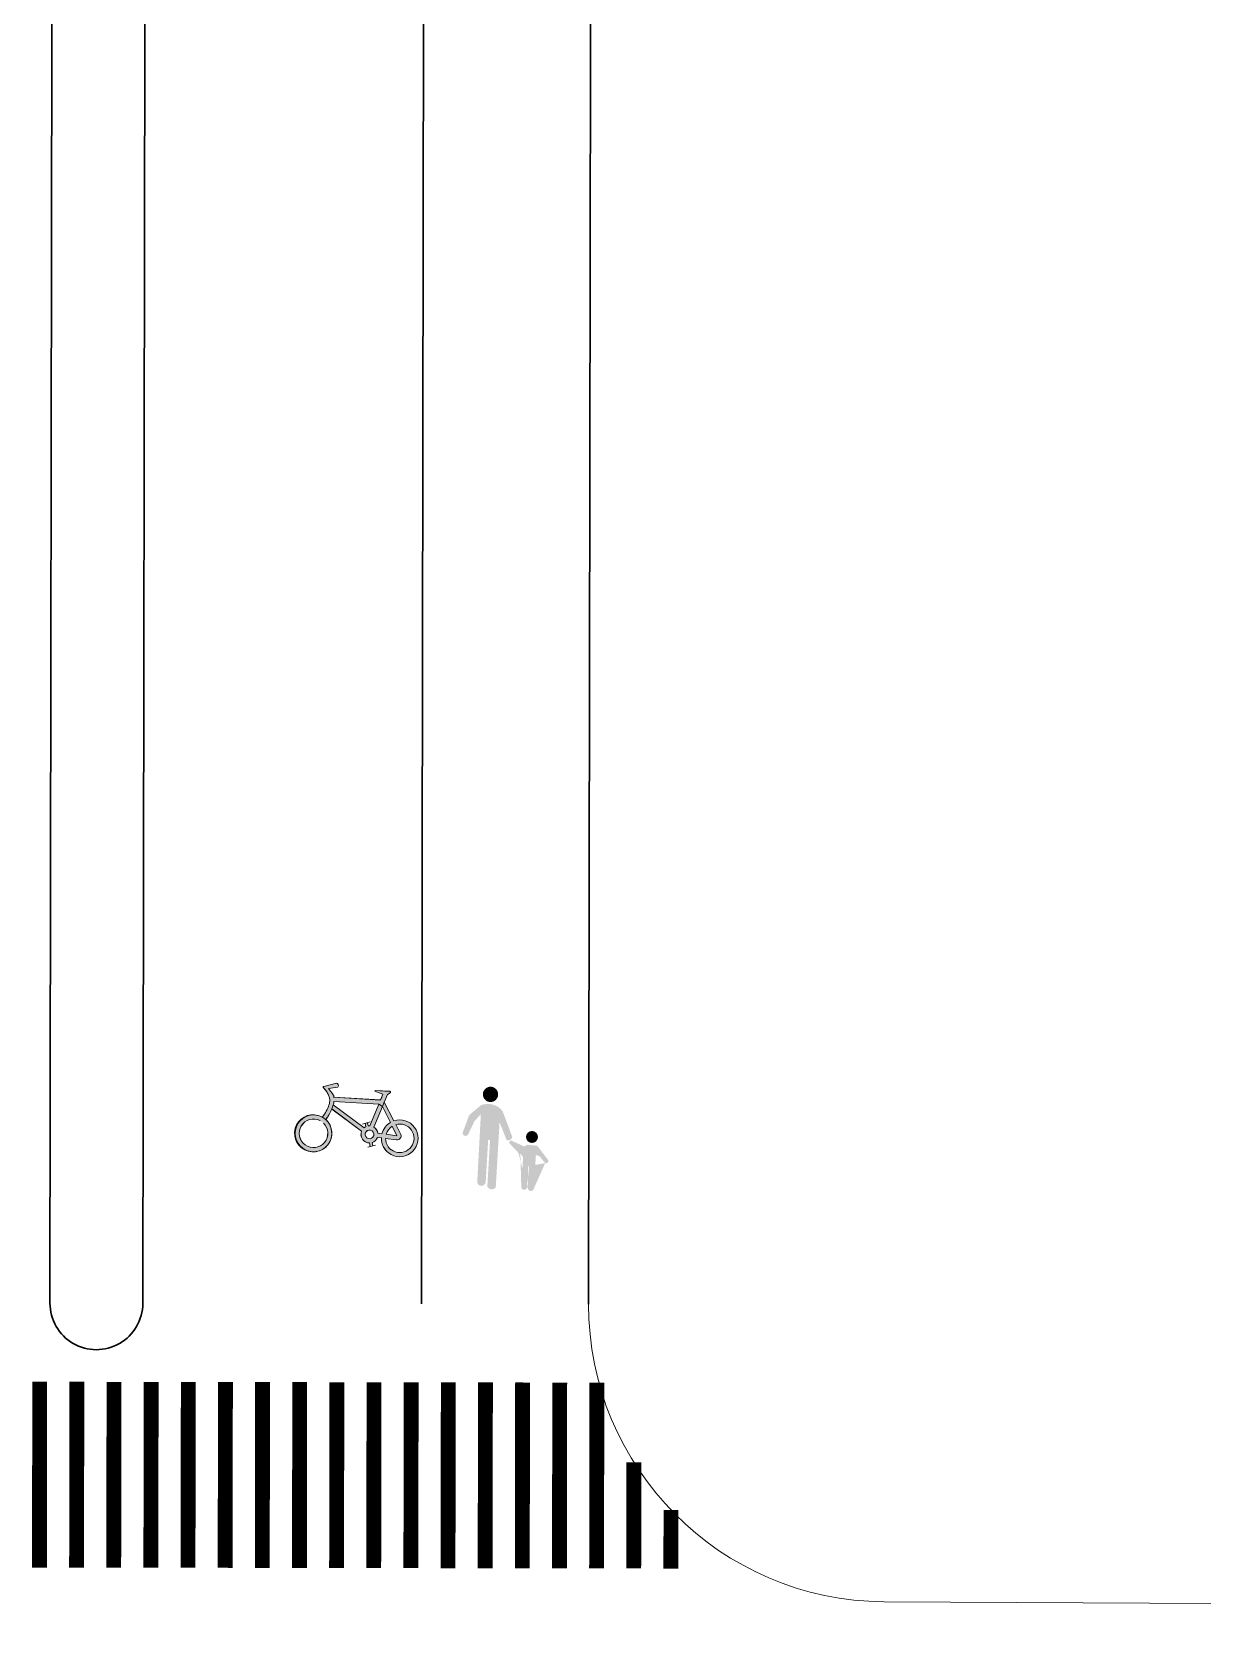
# Model space of a CAD drawing. Extents: x 0 to 531375, y 0 to 4335249.
# Drawn here: x 497987.35 to 498018.87, y 4326317.12 to 4326360.2 of the extents above; entities that cross this region are included whole.
import ezdxf

# ---------------------------------------------------------------- set-up
doc = ezdxf.new("R2010")
doc.units = 0
doc.layers.get('0').update_dxf_attribs({"lineweight": 15})
for name, color, linetype, lineweight in [('_平面辅助线', 7, 'Continuous', 15), ('DL', 7, 'Continuous', 15), ('PP-COM', 7, 'Continuous', 15), ('ZHUCIBX', 7, 'Continuous', 15), ('标线-z', 7, 'Continuous', 15), ('道路偏置线', 3, 'Continuous', 30)]:
    doc.layers.add(name, color=color, linetype=linetype, lineweight=lineweight)
doc.layers.get('标线-z').off()

# ---------------------------------------------------------------- blocks, each defined once
blk = doc.blocks.new('右侧人行道1')
at = {"layer": 'PP-COM'}
h = blk.add_hatch(color=255, dxfattribs=at)
edge = h.paths.add_edge_path()
edge.add_ellipse((573.1419118214397, 303.5700588300824), major_axis=(1.561422635737062, 1.545068723537879), ratio=0.9999999999509949, start_angle=136.8200537581089, end_angle=316.8200537581087)
edge.add_ellipse((573.1419118214397, 303.5700588300824), major_axis=(1.561422635738664, 1.545068723539463), ratio=0.9999999999444192, start_angle=316.820053757948, end_angle=496.8200537579478)
h = blk.add_hatch(color=255, dxfattribs=at)
edge = h.paths.add_edge_path()
edge.add_ellipse((573.0485790399833, 295.2825522646308), major_axis=(3.912730509424032, 3.871749643804657), ratio=0.9999999999462078, start_angle=0.04471768269429947, end_angle=70.52957133934947)
edge.add_line((570.7024331446738, 300.2620607465506), (567.549831988752, 297.1261666889949))
edge.add_line((567.5498319892213, 297.1261666864157), (566.1464191580598, 292.1255763510121))
edge.add_ellipse((566.9469366595148, 291.9100409671664), major_axis=(-0.5831156204960684, 0.5892876577098743), ratio=0.9999999999720036, start_angle=30.23237517636118, end_angle=201.8223368235909)
edge.add_line((567.7073225555941, 291.5797425210476), (569.2123901929599, 295.5513534526995))
edge.add_line((569.2123901927844, 295.5513534545898), (570.8672531856191, 297.6637939732955))
edge.add_line((570.8672531861813, 297.6637939810753), (571.4742114402733, 278.1633401835216))
edge.add_ellipse((572.6741216368973, 278.4092008247971), major_axis=(0.8706397768976826, 0.8615209347964986), ratio=0.9999999999308647, start_angle=146.8812109781232, end_angle=315.2216368555941)
edge.add_line((573.8989600017667, 278.4074908494949), (573.5797210941728, 290.4507184444121))
edge.add_line((573.5797210959718, 290.4507184326649), (574.1196130724493, 290.4650297563899))
edge.add_line((574.1196130728349, 290.4650297611952), (574.4722053014692, 277.1635544261496))
edge.add_ellipse((575.6951579013839, 277.8195380419493), major_axis=(0.9864595368698996, 0.9761276303861683), ratio=0.9999999999514988, start_angle=163.5104388180123, end_angle=285.8925286449175)
edge.add_line((576.9041010010988, 277.1380806639791), (576.4085659748162, 295.8320460851016))
edge.add_line((576.4085659747942, 295.832046084106), (578.8728190669643, 290.8785427375963))
edge.add_ellipse((579.2402300396934, 291.9604126960039), major_axis=(0.812150782891292, 0.8036445384627089), ratio=0.999999999943508, start_angle=206.5437629455698, end_angle=316.2898186451692)
edge.add_line((580.3826157702132, 291.9801176041365), (576.9582865717903, 299.1573544940271))
h = blk.add_hatch(color=255, dxfattribs=at)
edge = h.paths.add_edge_path()
edge.add_ellipse((586.0443326681852, 292.4000112041831), major_axis=(1.221727432702545, 1.208931394840369), ratio=0.9999999999447408, start_angle=91.8200537842194, end_angle=451.8200537842193)
edge = h.paths.add_edge_path()
edge.add_line((591.145115206018, 286.3124559670687), (587.7478391175982, 290.0201058090096))
edge.add_line((584.8952092044055, 290.0561859235168), (587.7478391161258, 290.0201058190352))
edge.add_line((582.9735784139484, 288.7207304239273), (584.895209205827, 290.05618591851))
edge.add_line((583.9456593263894, 287.9087693244219), (584.2149066877328, 277.7514633933661))
edge.add_line((583.1193559309468, 287.4400772824883), (583.9456593259283, 287.9087693417866))
edge.add_ellipse((586.9827889781445, 277.7940703332424), major_axis=(0.6172226394402183, 0.6107580188937201), ratio=0.9999999998607364, start_angle=134.463418824919, end_angle=321.7058201886941)
edge.add_ellipse((585.0164752854033, 277.9035949483514), major_axis=(-0.5738674989881192, 0.5799416486679637), ratio=0.9999999999752257, start_angle=56.04810715551682, end_angle=228.1670964856956)
edge.add_line((582.5576378349214, 287.5368843078613), (583.1193559311941, 287.4400772769092))
edge.add_line((585.9504763428121, 283.9966628402471), (586.1146876477997, 277.8018223277162))
edge.add_line((585.6710966713727, 283.989257119596), (585.9504763417262, 283.9966628473434))
edge.add_line((585.8323492137714, 277.9060354009271), (585.671096672705, 283.9892571103867))
edge.add_ellipse((590.6431435551494, 285.8714589104057), major_axis=(0.4749168984818652, 0.4699427492144477), ratio=0.9999999999525032, start_angle=208.2150104103339, end_angle=358.79148955401)
edge.add_line((587.5716758035122, 288.2282813563943), (590.4468367619147, 285.2328229493558))
edge.add_line((587.8497994551435, 277.736119017005), (587.5716758029048, 288.2282813542288))
edge.add_ellipse((580.2511532632633, 290.3248161971568), major_axis=(0.3945846537748218, 0.3904518823935916), ratio=0.9999999999377774, start_angle=359.6514482317546, end_angle=539.3071752738014)
edge.add_line((579.8090224405751, 289.977211304009), (582.5576378345894, 287.5368843039498))
edge.add_line((580.5705739529802, 290.7792786359787), (582.9735784157692, 288.7207304210953))
h = blk.add_hatch(color=255, dxfattribs=at)
edge = h.paths.add_edge_path()
edge.add_ellipse((586.0443326681852, 292.4000112041831), major_axis=(1.221727432698253, 1.208931394836123), ratio=0.999999999948, start_angle=136.8200537580371, end_angle=316.8200537580371)
edge.add_ellipse((586.0443326681852, 292.4000112041831), major_axis=(1.221727432699467, 1.208931394837322), ratio=0.9999999999396186, start_angle=316.8200537578091, end_angle=496.820053757809)
h = blk.add_hatch(color=255, dxfattribs=at)
edge = h.paths.add_edge_path()
edge.add_line((587.5716758035122, 288.2282813563943), (590.4468367619147, 285.2328229493558))
edge.add_ellipse((590.6431435551494, 285.8714589104057), major_axis=(0.4749168984844812, 0.4699427492170364), ratio=0.9999999999426537, start_angle=208.215010410569, end_angle=356.8090922013077)
edge.add_line((591.1434826003388, 286.3142377287149), (587.7478391192681, 290.0201058084273))
edge.add_line((587.7478391192852, 290.0201058015227), (584.8952092075651, 290.0561859060043))
edge.add_line((584.8952092044055, 290.0561859235168), (582.9735784125269, 288.7207304289341))
edge.add_line((582.9735784139484, 288.7207304239273), (580.5736682895432, 290.7766278547701))
edge.add_ellipse((580.2511532632633, 290.3248161971568), major_axis=(0.3945846537743379, 0.3904518823931134), ratio=0.9999999999412063, start_angle=9.781384492331426, end_angle=179.3071752737531)
edge.add_line((579.8518761992453, 289.9391640871763), (582.5576378335517, 287.5368843112588))
edge.add_line((582.5576378349214, 287.5368843078613), (583.1193559311941, 287.4400772769092))
edge.add_line((583.1193559309468, 287.4400772824883), (583.9456593259283, 287.9087693417866))
edge.add_line((583.9456593263894, 287.9087693244219), (584.2149066877328, 277.7514633933661))
edge.add_ellipse((585.0164752854033, 277.9035949483514), major_axis=(-0.5738674989941933, 0.5799416486741023), ratio=0.9999999999568876, start_angle=56.04810715600357, end_angle=225.4730110353126)
edge.add_line((585.8323492137714, 277.9060354009271), (585.671096672705, 283.9892571103867))
edge.add_line((585.6710966713727, 283.989257119596), (585.9504763417262, 283.9966628473434))
edge.add_line((585.9504763428121, 283.9966628402471), (586.1145564158887, 277.8067730266479))
edge.add_ellipse((586.9827889781445, 277.7940703332424), major_axis=(-0.6107580189571773, 0.6172226395043467), ratio=0.9999999996554096, start_angle=44.46341883877803, end_angle=221.9342873362031)
edge.add_line((587.8496152758597, 277.7430671975017), (587.5716758042417, 288.2282813521985))
blk = doc.blocks.new('A$C03D12931')
at = {"layer": 'PP-COM'}
h = blk.add_hatch(color=255, dxfattribs=at)
edge = h.paths.add_edge_path()
edge.add_line((0.4055694072158076, -1.140909157693386), (0.5921862616087309, -1.082998223602771))
edge.add_line((0.5921862605027856, -1.082998225465416), (0.6103068458032795, 0.5795214157551527))
edge.add_ellipse((0.5239105876535178, 0.9521241718903184), major_axis=(-0.3757147756773564, -0.0716626460032773), ratio=0.9999999999974936, start_angle=92.25590001938453, end_angle=204.9960943261492)
edge.add_line((0.8341531227342784, 1.175835364498198), (0.9424539285246282, 1.299472901970148))
edge.add_line((0.9424539278261364, 1.299472901970148), (0.8511245016707107, 1.373953510075807))
edge.add_line((0.8511245024274103, 1.37395351100713), (0.751134272722993, 1.259803430177271))
edge.add_ellipse((0.5239105876535178, 0.9521241718903184), major_axis=(-0.3757147756751966, -0.07166264600286541), ratio=0.9999999999879204, start_angle=222.755116558694, end_angle=275.0084843002246)
edge.add_line((0.4197204423253425, 1.320148005150258), (0.3354357869829982, 1.474194684065878))
edge.add_ellipse((-0.1336327170138247, 2.153913063928484), major_axis=(-0.8112338094274365, -0.1547321667242918), ratio=0.9999999999816912, start_angle=113.8105548902646, end_angle=404.0183807122602)
edge.add_line((-0.6094829752692023, 1.478925012052059), (-1.027114981377962, 0.6359713030979038))
edge.add_line((-1.027114980097394, 0.6359713030979038), (-0.8314635864808224, 0.6823830353096128))
edge.add_line((-0.8314635874703526, 0.6823830353096128), (-0.4595690765418113, 1.395093040540814))
edge.add_ellipse((-0.1336327170138247, 2.153913063928484), major_axis=(-0.8112338094326932, -0.1547321667252943), ratio=0.9999999999731574, start_angle=55.9562927491522, end_angle=100.8801546940061)
edge.add_line((0.1714426997350529, 1.386468390002846), (0.258433123701252, 1.227476390078663))
edge.add_ellipse((0.5239105876535178, 0.9521241718903184), major_axis=(-0.3757147756835907, -0.0716626460044665), ratio=0.9999999999733915, start_angle=303.1552716942518, end_angle=354.977652676934)
edge.add_line((0.1433646656223573, 0.9136283481493592), (-0.8314635875285603, 0.6823830353096128))
edge.add_line((-0.8314635874703526, 0.6823830353096128), (-0.8264276781701482, 0.4924420872703195))
edge.add_line((-0.8264276784611865, 0.4924420863389969), (0.2072187987505457, 0.7376400502398611))
edge.add_ellipse((0.5239105876535178, 0.9521241718903184), major_axis=(0.0716626461781044, -0.3757147759733431), ratio=0.9999999996352686, start_angle=-66.69031526717346, end_angle=-56.78627499015921)
edge.add_line((0.248829354881309, 0.6863659312948585), (0.148479928728193, 0.5718057872727514))
edge.add_line((0.148479929077439, 0.5718057872727514), (0.2398093552328646, 0.4973251791670919))
edge.add_line((0.2398093549418263, 0.4973251791670919), (0.3429976410698146, 0.615126200951636))
edge.add_ellipse((0.5239105876535178, 0.9521241718903184), major_axis=(-0.3757147756875558, -0.0716626460052228), ratio=0.9999999999415468, start_angle=50.97274725241373, end_angle=64.11469911328996)
edge.add_line((0.4243571341503412, 0.5828190986067057), (0.4055694073322229, -1.140909158624708))
edge = h.paths.add_edge_path(flags=16)
edge.add_ellipse((0.5239105876535178, 0.9521241718903184), major_axis=(-0.1930335021526936, -0.0368185986473438), ratio=0.9999999999812526, start_angle=111.8747212978694, end_angle=291.87472129786937, ccw=False)
edge.add_ellipse((0.5239105876535178, 0.9521241718903184), major_axis=(-0.1930335021526936, -0.0368185986473438), ratio=0.9999999999812526, start_angle=-68.12527870213057, end_angle=111.8747212978694, ccw=False)
edge = h.paths.add_edge_path(flags=16)
edge.add_line((-0.3732197766657919, 1.560575476847589), (-0.1538441374432296, 1.980993655510246))
edge.add_line((-0.1538441385491751, 1.980993655510246), (0.08130706677911809, 1.551208873279392))
edge.add_ellipse((-0.1336327170138247, 2.153913063928484), major_axis=(-0.6285525359139821, -0.1198881193704961), ratio=0.9999999999559858, start_angle=57.21265642210727, end_angle=98.82883116609162, ccw=False)
edge = h.paths.add_edge_path(flags=16)
edge.add_line((0.2455496796756051, 1.638479108922183), (0.008060451946221292, 2.072537084110081))
edge.add_ellipse((-0.1550902974558994, 1.983271253295242), major_axis=(-0.1826812735271268, -0.0348440473564037), ratio=0.9999999999658791, start_angle=197.8859978089623, end_angle=313.0465908782472)
edge.add_line((-0.3052512187277898, 2.092990227043628), (-0.5256365502136761, 1.648161694407463))
edge.add_ellipse((-0.1336327170138247, 2.153913063928484), major_axis=(-0.6285525359065788, -0.1198881193690839), ratio=0.9999999999727156, start_angle=115.5415965772655, end_angle=401.4223152025707, ccw=False)
h = blk.add_hatch(color=255, dxfattribs=at)
edge = h.paths.add_edge_path()
edge.add_line((-0.8264276784611865, 0.4924420863389969), (-0.831463587761391, 0.6823830343782902))
edge.add_line((-0.8314635874703526, 0.6823830353096128), (-1.027114981086924, 0.6359713030979038))
edge.add_line((-1.027114980097394, 0.6359713030979038), (-1.168737176456488, 0.6023761862888933))
edge.add_line((-1.168737177271395, 0.6023761853575706), (-1.401492406323086, 0.5471628122031689))
edge.add_line((-1.401492405449971, 0.5471628140658141), (-1.533720712992362, 0.6087821181863547))
edge.add_ellipse((-1.544070490286685, 0.5730561558157206), major_axis=(-0.0365362547081164, -0.006968809471794001), ratio=0.999999999757696, start_angle=243.0450404562571, end_angle=380.1522181130422)
edge.add_line((-1.575969157915096, 0.5539266690611839), (-1.219616964051965, 0.004416447132825851))
edge.add_line((-1.219616963295266, 0.0044164471328259), (-1.184804222546517, 0.0113528640940786))
edge.add_line((-1.184804222895763, 0.0113528640940786), (-1.292264413437806, 0.3819379424676299))
edge.add_line((-1.292264413204975, 0.3819379433989525), (-1.062341909273527, 0.4364793468266726))
edge.add_line((-1.062341909680981, 0.4364793468266726), (-1.018189162423368, 0.4469531057402492))
edge.add_line((-1.018189161783084, 0.4469531057402492), (0.1243197045405395, -1.334504035301506))
edge.add_line((0.1243197039584629, -1.334504035301506), (0.0743675429839641, -1.343474837951362))
edge.add_spline(control_points=[(0.074367543682456, -1.343474837951362), (0.0490554962307215, -1.42296437267214), (-0.0086322501883842, -1.530873238109052), (-0.055556685780175, -1.745116226375102)], knot_values=[0, 0, 0, 0, 0.9498031911716378, 0.9498031911716378, 0.9498031911716378, 0.9498031911716378], degree=3, periodic=0)
edge.add_line((-0.055556685780175, -1.745116226375102), (-0.3609351920313202, -1.447173234075307))
edge.add_ellipse((-0.3715778615442105, -1.554849720560014), major_axis=(-0.1062850819770544, -0.02027247981243031), ratio=0.9999999999809844, start_angle=253.5565508865596, end_angle=375.3871974203611)
edge.add_line((-0.4686740110046231, -1.602597284130752), (-0.01614500221330673, -1.967755910009145))
edge.add_ellipse((0.0072125668521039, -1.938809647224843), major_axis=(0.0069688094850335, -0.0365362547171785), ratio=0.9999999998261117, start_angle=-49.69976215579423, end_angle=65.3968470988403)
edge.add_line((0.0433331424719654, -1.947684682905673), (0.0976891213213094, -1.726460866630077))
edge.add_spline(control_points=[(0.0976891213213094, -1.726460866630077), (0.1263949403655715, -1.672764671966433), (0.1537385036353953, -1.621797285974025), (0.2129758656374179, -1.523361164145171), (0.2449125248822384, -1.477767809294164), (0.2966542811482213, -1.420770560391247), (0.315553878666833, -1.403151145204901), (0.3554125892696902, -1.372736408375203), (0.3785468499409035, -1.358308541588485), (0.4784341726335697, -1.306683556176722), (0.5751540838973597, -1.277164491824805), (0.7676618027035147, -1.236628869548439), (0.867373131972272, -1.225020067766308), (1.025888577045407, -1.214872693642973), (1.082570796483196, -1.212738126516342), (1.139945466828066, -1.211423525586724)], knot_values=[0, 0, 0, 0, 0.4726286188911207, 0.4726286188911207, 1.015463586551392, 1.015463586551392, 1.324452086248036, 1.324452086248036, 1.633440585944681, 1.633440585944681, 2.514542045315832, 2.514542045315832, 3.395643504686983, 3.395643504686983, 3.871236925519928, 3.871236925519928, 3.871236925519928, 3.871236925519928], degree=3, periodic=0)
edge.add_line((1.139945466828066, -1.211423525586724), (1.13799680856755, -1.025494662113487))
edge.add_spline(control_points=[(1.137996808451134, -1.025494662113487), (0.9547144583193584, -1.029555443674325), (0.7717135251732543, -1.041668076068162), (0.5921862605027856, -1.082998225465416)], knot_values=[2.402635567661366, 2.402635567661366, 2.402635567661366, 2.402635567661366, 3.87796497594497, 3.87796497594497, 3.87796497594497, 3.87796497594497], degree=3, periodic=0)
edge.add_line((0.5921862605027856, -1.082998225465416), (0.4055694061098621, -1.140909159556031))
edge.add_spline(control_points=[(0.4055694072158076, -1.140909157693386), (0.3563963237102143, -1.160066960379481), (0.3090198992867954, -1.182783113792538), (0.2655877815559506, -1.210283201187849)], knot_values=[1.467067437783476, 1.467067437783476, 1.467067437783476, 1.467067437783476, 1.88578318174895, 1.88578318174895, 1.88578318174895, 1.88578318174895], degree=3, periodic=0)
edge.add_line((0.2655877815559506, -1.210283201187849), (-0.8264276785193942, 0.4924420872703195))
h = blk.add_hatch(color=255, dxfattribs=at)
edge = h.paths.add_edge_path()
edge.add_ellipse((1.967163057706784, -1.12153748050332), major_axis=(-0.8197489857493775, -0.1563563244788398), ratio=0.9999999999714438, start_angle=111.8747212976263, end_angle=291.8747212976263)
edge.add_ellipse((1.967163057706784, -1.12153748050332), major_axis=(-0.8197489857487839, -0.1563563244787268), ratio=0.9999999999759115, start_angle=291.8747212979723, end_angle=342.6940796028573)
edge.add_line((1.138012186915148, -1.02696194127202), (1.139945467002689, -1.211423525586724))
edge.add_spline(control_points=[(1.139945466828066, -1.211423525586724), (1.139129120507277, -1.211442230269312), (1.138312913593836, -1.211461101658642), (1.137496849289163, -1.211480139754712)], knot_values=[3.864470019344214, 3.864470019344214, 3.864470019344214, 3.864470019344214, 3.871236925519928, 3.871236925519928, 3.871236925519928, 3.871236925519928], degree=3, periodic=0)
edge.add_ellipse((1.967163057706784, -1.12153748050332), major_axis=(-0.8197489857514781, -0.1563563244792407), ratio=0.9999999999695924, start_angle=355.3884645669573, end_angle=471.8747212975895)
edge = h.paths.add_edge_path(flags=16)
edge.add_line((1.327353309083264, -1.208842722699046), (1.32561717898352, -1.022683029994368))
edge.add_ellipse((1.959534993686247, -1.10985903814435), major_axis=(0.1198881196387261, -0.6285525362820323), ratio=0.9999999996620335, start_angle=-91.89988684076047, end_angle=251.37112358768542, ccw=False)
at = {"layer": 'PP-COM', "color": 255}
for p, q in [((-1.027114980330225, 0.6359713030979038), (-0.6094829756184481, 1.478925012052059)), ((-1.026012627291493, 0.6364814639091492), (-0.6086399070336485, 1.47891182731837)), ((-0.1538441387820058, 1.980993654578924), (0.0813070672447793, 1.551208873279392)), ((-0.1532839526771568, 1.980668761767446), (0.0817212591064163, 1.5511508109048)), ((0.008060451829806, 2.072537084110081), (0.2455496794427745, 1.638479108922183)), ((0.008520120230969, 2.072155356407165), (0.2458619028329849, 1.63836686592549)), ((0.3354357870412059, 1.474194684065878), (0.4197204421507195, 1.320148005150258)), ((0.3356922037783079, 1.474184435792267), (0.4199245313648135, 1.320233396254479)), ((1.031471180845983, 1.226877907291054), (0.7484472618671135, 1.457688441500067)), ((1.031647005176637, 1.226734519936144), (0.7484472618671135, 1.457688441500067)), ((-0.8314635877031832, 0.6823830343782902), (-0.4595690762507729, 1.395093040540814)), ((-0.8314635877031832, 0.6823830343782902), (0.1433646652731113, 0.9136283481493592)), ((-0.8304827022366225, 0.6828643828630448), (-0.4588190817157738, 1.395131902769207)), ((-0.8304827022366225, 0.6828643828630448), (0.1437403301824816, 0.9139661267399788)), ((-0.8264276786358095, 0.4924420863389969), (0.2072187989251688, 0.7376400511711836)), ((-0.825449920783285, 0.4930413579568267), (0.2075548202265054, 0.7380870925262571)), ((0.1714426995604299, 1.386468390002846), (0.258433124225121, 1.227476391009986)), ((0.1718009326141328, 1.386512607336044), (0.2587373481946997, 1.227619316428899)), ((0.7511326034436934, 1.259926285594701), (0.8510607551434077, 1.374005497433245)), ((0.7511342724319549, 1.259803429245948), (0.8511245022527874, 1.37395351100713)), ((0.8340999116771854, 1.176010352559387), (0.9423334791790692, 1.299571129493415)), ((0.8341531225596553, 1.175835364498198), (0.9424539276515131, 1.299472901970148)), ((-1.219616963469889, 0.0044164471328259), (-1.575969158089719, 0.5539266690611839)), ((-1.218395095143932, 0.0053187077865005), (-1.574526047916151, 0.5544877676293254)), ((-1.533720714331138, 0.6087821172550321), (-1.401492405624594, 0.5471628140658141)), ((-1.532303833926562, 0.609309159219265), (-1.400157619966194, 0.5477281110361218)), ((-1.401492405624594, 0.5471628140658141), (-1.168737177562434, 0.6023761853575706)), ((-1.400157619966194, 0.5477281110361218), (-1.167546897195279, 0.6029072040691972)), ((-1.292264413437806, 0.3819379433989525), (-1.062341909913811, 0.4364793468266726)), ((-1.184804223245009, 0.0113528640940786), (-1.292264413437806, 0.3819379433989525)), ((-1.290997442149091, 0.3826058199629187), (-1.061217684298753, 0.437113362364471)), ((-1.183603967365343, 0.0122508192434907), (-1.290997442149091, 0.3826058199629187)), ((-1.219616963469889, 0.0044164471328259), (-1.184804223245009, 0.0113528640940786)), ((-1.218395095143932, 0.0053187077865005), (-1.183603967365343, 0.0122508192434907)), ((-1.168737177562434, 0.6023761853575706), (-1.027114980330225, 0.6359713030979038)), ((-1.167546897195279, 0.6029072040691972), (-1.026012627291493, 0.6364814639091492)), ((-1.144768834696151, 0.4169263225048781), (-1.018189162015914, 0.4469531057402492)), ((-1.143593434069771, 0.4175724787637592), (-1.017092349298764, 0.4475806178525091)), ((-0.8314635877031832, 0.6823830343782902), (-1.027114980330225, 0.6359713030979038)), ((0.1243197037256323, -1.334504035301506), (-1.018189162015914, 0.4469531057402492)), ((0.1247071926482022, -1.332770507782697), (-1.017092349298764, 0.4475806178525091)), ((-0.8314635877031832, 0.6823830343782902), (-0.8264276786358095, 0.4924420863389969)), ((0.2656715293414891, -1.210413785651326), (-0.8264276786358095, 0.4924420863389969)), ((0.2659712604363449, -1.208757298998534), (-0.825449920783285, 0.4930413579568267)), ((0.3318537821178324, 0.4222614746540785), (0.0486540394485928, 0.6532153971493245)), ((0.3321124240756035, 0.4229043181985617), (0.0490885055623949, 0.6537148524075747)), ((0.148479928902816, 0.5718057872727514), (0.248829354706686, 0.6863659312948585)), ((0.1488524172455072, 0.572355785407126), (0.2491395414690487, 0.6868448052555323)), ((0.2398093547089957, 0.4973251791670919), (0.3429976408369839, 0.615126200951636)), ((0.2401251423289068, 0.4979214193299413), (0.3432493637665175, 0.6156493043527007)), ((0.405569406982977, -1.140909158624708), (0.4243571339175105, 0.5828190986067057)), ((0.4057822821778246, -1.139295822940766), (0.4245583448791877, 0.5833622608333826)), ((0.5921862602117473, -1.082998225465416), (0.6103068470256403, 0.5795214166864753)), ((0.5922832753276454, -1.08142084442079), (0.6103926111245528, 0.5800666240975261)), ((0.07436754350783299, -1.343474837951362), (0.1243197037256323, -1.334504035301506)), ((0.0747860438423231, -1.341735742054879), (0.1247071926482022, -1.332770507782697)), ((0.405569406982977, -1.140909158624708), (0.5921862602117473, -1.082998225465416)), ((-0.016145003202837, -1.96775591187179), (-0.4686740112956614, -1.602597285062074)), ((-0.0156703074462712, -1.965629229322075), (-0.4679183630505577, -1.60069731157273)), ((-0.0555566860130057, -1.745116226375102), (-0.3609351926716044, -1.44717323500663)), ((-0.0550575219094753, -1.743127770721912), (-0.3602464347495697, -1.445369756780564)), ((0.0976891210884787, -1.726460866630077), (0.0433331421227194, -1.947684682905673)), ((0.0980931430240162, -1.724483992904424), (0.0437709101242945, -1.945570463314652))]:
    blk.add_line(p, q, dxfattribs=at)
at = {"layer": 'PP-COM', "color": 7, "true_color": 0xffffff}
for p, q in [((-0.5256365497480147, 1.64816169347614), (-0.3052512190188281, 2.092990227043628)), ((-0.5248455367400311, 1.648043439723551), (-0.3045970320235938, 2.092595800757408)), ((-0.3732197768404148, 1.560575476847589), (-0.1538441387820058, 1.980993654578924)), ((-0.3725233928998932, 1.560511598363518), (-0.1532839526771568, 1.980668761767446))]:
    blk.add_line(p, q, dxfattribs=at)
at = {"layer": 'PP-COM', "color": 255}
for centre, major_axis, ratio, start_param, end_param in [((-0.133632717304863, 2.153913063928484), (0.2883863149955165, -0.7738705775206576), 0.9999999996263078, 0.2473328749193393, 5.31241495044628), ((-0.1330850796657614, 2.153480813838541), (0.2882072708521833, -0.7733901213152194), 0.9999999996136572, 0.2473328749115968, 5.312414950428451), ((-0.133632717304863, 2.153913063928484), (0.2234447670975866, -0.5996031086304023), 0.9999999996372096, 0.2775452518431507, 5.267105059700576), ((-0.1330850796657614, 2.153480813838541), (0.2233060418033105, -0.5992308460852817), 0.9999999996166445, 0.2775452518432671, 5.267105059691849), ((-0.133632717304863, 2.153913063928484), (0.2234447670967452, -0.5996031086281443), 0.999999999643938, -0.7404868031377694, -0.01414753167667882), ((-0.1330850796657614, 2.153480813838541), (0.2233060418003895, -0.5992308460774434), 0.9999999996280564, -0.7404868031578721, -0.01414753168875893), ((-0.133632717304863, 2.153913063928484), (0.2883863149945104, -0.7738705775179576), 0.9999999996292948, -0.7624144858384564, 0.02165481790548429), ((-0.1330850796657614, 2.153480813838541), (0.2882072708506326, -0.7733901213110582), 0.9999999996650708, -0.7624144858216475, 0.0216548178968401), ((0.5239105874788949, 0.9521241718903184), (0.1335632198625913, -0.3584103707978963), 0.9999999996315176, 3.552021604389962, 4.456492778608808), ((0.5240499916253611, 0.9524380518123507), (0.1334802973648399, -0.3581878523291357), 0.9999999996566938, 3.552021604382561, 4.456492778606274), ((0.5239105874788949, 0.9521241718903184), (0.1335632199539636, -0.3584103710430896), 0.999999999134398, -1.332205285393025, -1.159347173320418), ((0.5240499916253611, 0.9524380518123507), (-0.3581878521488671, -0.1334802972976621), 0.9999999998161786, 0.2385910416377468, 0.4114491538492954), ((0.5239105874788949, 0.9521241718903184), (0.0686216719631246, -0.1841429019035176), 0.999999999647568, 4.544149275566579, 10.82733458274616), ((0.5240499916253611, 0.9524380518123507), (0.0685790683187547, -0.1840285771066789), 0.9999999996416113, 4.544149275566745, 10.82733458274633), ((0.5239105874788949, 0.9521241718903184), (0.1335632198601612, -0.3584103707913757), 0.9999999996178928, 2.148774178053893, 3.060767490527259), ((0.5240499916253611, 0.9524380518123507), (0.1334802973669016, -0.3581878523346682), 0.9999999996134904, 2.148774178046997, 3.060767490536711), ((0.5239105874788949, 0.9521241718903184), (0.1335632198627063, -0.3584103707982052), 0.9999999996096036, -0.1288668217033861, 1.838820768117369), ((0.5240499916253611, 0.9524380518123507), (0.1334802973675401, -0.3581878523363817), 0.9999999996292472, -0.1288668217060045, 1.838820768138488), ((-1.544070490577723, 0.5730561558157206), (0.0129883095782709, -0.0348534937745221), 0.9999999997938388, 2.502900155122645, 4.895871833168108), ((-1.542647184920497, 0.5736053781583906), (0.0129802458084376, -0.0348318550423997), 0.9999999997518263, 2.502900154784628, 4.895871833341348), ((0.5239105874788949, 0.9521241718903184), (0.1335632198543858, -0.3584103707758774), 0.9999999996578572, -0.8493937631951645, -0.6200234330408873), ((0.5240499916253611, 0.9524380518123507), (0.1334802973800008, -0.3581878523698193), 0.9999999997149526, -0.8493937631781353, -0.6200234330105384), ((1.967163057532161, -1.12153748050332), (0.2914133835081307, -0.7819935678854668), 0.9999999996332277, 4.544149275565879, 10.82733458274546), ((1.958783091744408, -1.108264981769025), (0.2882072707978092, -0.7733901211693089), 0.9999999998052232, 4.478968880189844, 10.53652952237782), ((1.958783091744408, -1.108264981769025), (0.2233060417757596, -0.5992308460113498), 0.9999999997358971, 4.510989994747132, 10.50219935328376), ((1.959534993453416, -1.109859039075672), (0.2234447672239757, -0.5996031089695614), 0.9999999991103155, 4.510989994872533, 10.50219935354891), ((-0.3715778618352488, -1.554849720560014), (0.0377833896637312, -0.1013898789899731), 0.9999999996327404, 2.686360621482796, 4.812706533201086), ((-0.3708824958303012, -1.552979391999542), (0.03775993191349061, -0.1013269312640163), 0.9999999996059812, 2.686360621487588, 4.812706533205593), ((0.0072125666192733, -1.938809647224843), (0.0129883095812311, -0.0348534937824655), 0.9999999994168098, -1.035664191876106, 0.9731505975426786), ((0.0076727608102374, -1.936700937338173), (0.0129802458114918, -0.0348318550505955), 0.9999999994668765, -1.03566419158505, 0.9731505976287513)]:
    blk.add_ellipse(centre, major_axis=major_axis, ratio=ratio, start_param=start_param, end_param=end_param, dxfattribs=at)
at = {"layer": 'PP-COM', "color": 7, "true_color": 0xffffff}
for centre, major_axis, ratio, start_param, end_param in [((-0.1550902976887301, 1.983271253295242), (0.0649415478968325, -0.1742674688873101), 0.9999999996383393, 1.714726173747423, 3.724657691488157), ((-0.1545293366652913, 1.982944946736097), (0.0649012290490296, -0.1741592752303582), 0.9999999996735868, 1.714726173738334, 3.724657691475185)]:
    blk.add_ellipse(centre, major_axis=major_axis, ratio=ratio, start_param=start_param, end_param=end_param, dxfattribs=at)
at = {"layer": 'PP-COM', "color": 255}
for points in [[(-0.0555566860130057, -1.745116226375102), (-0.0086322504794225, -1.530873239040374), (0.0490554959978908, -1.42296437267214), (0.07436754350783299, -1.343474837951362)], [(-0.0550575219094753, -1.743127770721912), (-0.0081622176221572, -1.52901779487729), (0.049489711469505, -1.421175925061106), (0.0747860438423231, -1.341735742054879)], [(0.2655877812649123, -1.210283202119171), (0.3090198990539648, -1.182783113792538), (0.3563963235355914, -1.160066960379481), (0.405569406982977, -1.140909158624708)], [(0.2658875644556247, -1.208626795560121), (0.30929271702189, -1.181143782101571), (0.3566397279500961, -1.158441732637584), (0.4057822821778246, -1.139295822940766)], [(0.5921862602117473, -1.082998225465416), (0.771713524882216, -1.041668076068162), (0.9547144581447355, -1.029555443674325), (1.137996808276511, -1.025494662113487)], [(0.5922718996298499, -1.082464630715548), (0.7716990791959688, -1.040116355754435), (0.9545863972161897, -1.028011242859065), (1.137754957017023, -1.023952982388436)]]:
    blk.add_open_spline(points, degree=3, dxfattribs=at)
for points in [[(0.0976891210884787, -1.726460866630077), (0.1263949400745332, -1.672764671966433), (0.1537385034025647, -1.621797285974025), (0.2129758653463796, -1.523361164145171), (0.2449125247076154, -1.477767809294164), (0.2966542807989754, -1.420770560391247), (0.3155538783757947, -1.403151145204901), (0.3554125890950672, -1.372736408375203), (0.3785468497662805, -1.358308541588485), (0.4784341724007391, -1.306683556176722), (0.5751540836645291, -1.277164491824805), (0.7676618025288918, -1.236628869548439), (0.8673731317394413, -1.225020067766308), (1.025888576754368, -1.214872693642973), (1.082570796250365, -1.212738127447664), (1.139945466595236, -1.211423525586724)], [(0.0980931430240162, -1.724483992904424), (0.1267811399302445, -1.670821135863661), (0.1541077282163314, -1.619885392487049), (0.2133083117660135, -1.521510384976863), (0.2452251439681277, -1.475945335812866), (0.2969347747275606, -1.418983474373817), (0.3158226390369236, -1.401374998502433), (0.3556566036422737, -1.370979144237935), (0.3787765009328723, -1.356560235843062), (0.4786018096492626, -1.304967300035059), (0.5752616729587317, -1.275466563180088), (0.76764987281058, -1.234956107102334), (0.8672992962528951, -1.22335451375693), (1.025716327596455, -1.21321343909949), (1.082363356370478, -1.211080197244882), (1.139702404907438, -1.209766413085162)]]:
    blk.add_open_spline(points, degree=3, knots=[0, 0, 0, 0, 0.4726286188911207, 0.4726286188911207, 1.015463586551392, 1.015463586551392, 1.324452086248036, 1.324452086248036, 1.633440585944681, 1.633440585944681, 2.514542045315832, 2.514542045315832, 3.395643504686983, 3.395643504686983, 3.871236925519928, 3.871236925519928, 3.871236925519928, 3.871236925519928], dxfattribs=at)

msp = doc.modelspace()

# ---------------------------------------------------------------- linework, layer by layer
at = {"color": 7}
for points in [[(498002.3304975734, 4326325.970644465), (498002.6328872522, 4326516.901048103)], [(498010.2900443742, 4326317.958067905), (498176.4627055358, 4326317.117805662)]]:
    msp.add_lwpolyline(points, dxfattribs=at)
msp.add_lwpolyline([(498002.3304975734, 4326325.970644467, 0.4131967768168636), (498010.2900443742, 4326317.958067905)], format="xyb", dxfattribs=at)
at = {"layer": '_平面辅助线', "const_width": 0.4}
for points in [[(497987.5555195754, 4326323.87899218), (497987.547600742, 4326318.878998451)], [(497988.5555183213, 4326323.877408413), (497988.5475994879, 4326318.877414684)], [(497989.5555170672, 4326323.875824646), (497989.5475982337, 4326318.875830917)], [(497990.5555158131, 4326323.874240879), (497990.5475969796, 4326318.874247149)], [(497991.555514559, 4326323.872657112), (497991.5475957255, 4326318.872663382)], [(497992.5555133048, 4326323.871073344), (497992.5475944713, 4326318.871079616)], [(497993.5555120507, 4326323.869489577), (497993.5475932172, 4326318.869495848)], [(497994.5555107965, 4326323.86790581), (497994.5475919631, 4326318.867912081)], [(497995.5555095424, 4326323.866322043), (497995.547590709, 4326318.866328314)], [(497996.5555082882, 4326323.864738276), (497996.5475894547, 4326318.864744546)], [(497997.5555070341, 4326323.86315451), (497997.5475882007, 4326318.863160779)], [(497998.5555057799, 4326323.861570742), (497998.5475869465, 4326318.861577012)], [(497999.5555045258, 4326323.859986975), (497999.5475856924, 4326318.859993245)], [(498000.5555032716, 4326323.858403208), (498000.5475844382, 4326318.858409478)], [(498001.5555020175, 4326323.85681944), (498001.5475831841, 4326318.856825711)], [(498002.5555007633, 4326323.855235673), (498002.5475819299, 4326318.855241944)], [(498003.5521029253, 4326321.709030655), (498003.5475806758, 4326318.853658177)], [(498004.5500744289, 4326320.427435308), (498004.5475794215, 4326318.85207441)]]:
    msp.add_lwpolyline(points, dxfattribs=at)
at = {"layer": 'DL', "color": 7}
msp.add_lwpolyline([(498002.3304975734, 4326325.970644467, 0.4131967768168636), (498010.2900443742, 4326317.958067905)], format="xyb", dxfattribs=at)
msp.add_lwpolyline([(498010.2900443742, 4326317.958067905), (498176.4627055358, 4326317.117805662)], dxfattribs=at)
at = {"layer": 'ZHUCIBX', "color": 7}
for points in [[(498002.3304975734, 4326325.970644465), (498002.6328872522, 4326516.901048103)], [(498010.2900443742, 4326317.958067905), (498176.4627055358, 4326317.117805662)]]:
    msp.add_lwpolyline(points, dxfattribs=at)
msp.add_lwpolyline([(498002.3304975734, 4326325.970644467, 0.4131967768168636), (498010.2900443742, 4326317.958067905)], format="xyb", dxfattribs=at)
at = {"layer": '道路偏置线', "color": 1}
msp.add_lwpolyline([(498002.3304975734, 4326325.970644465), (498002.6336019526, 4326517.35231366)], dxfattribs=at)
at = {"layer": '道路偏置线', "color": 5}
msp.add_lwpolyline([(497998.132826364, 4326516.908417178), (497997.8304363793, 4326325.977771523)], dxfattribs=at)
at = {"layer": '道路偏置线'}
for points in [[(497987.8937995896, 4326365.993559023), (497987.830448921, 4326325.99360919)], [(497990.3937964542, 4326365.989599607), (497990.3304457856, 4326325.989649774)]]:
    msp.add_lwpolyline(points, dxfattribs=at)
msp.add_arc((497989.0804473533, 4326325.991629481), 1.249999999991146, 179.9092568008268, 359.9092568435155, dxfattribs=at)

# ---------------------------------------------------------------- block references
at = {"layer": '标线-z'}
for name, p, xscale, yscale, zscale, rotation in [('A$C03D12931', (497996.1558637302, 4326331.124422448), 0.5999999999999999, 0.5999999999999999, 0.5999999999999999, 234.0107399767573), ('右侧人行道1', (497943.7371321092, 4326307.817996039), 0.0937500000120206, 0.0937500000120206, 0.0937500000120206, 355.1283982334642)]:
    msp.add_blockref(name, p, dxfattribs=dict(at, xscale=xscale, yscale=yscale, zscale=zscale, rotation=rotation))

doc.saveas('drawing.dxf')
